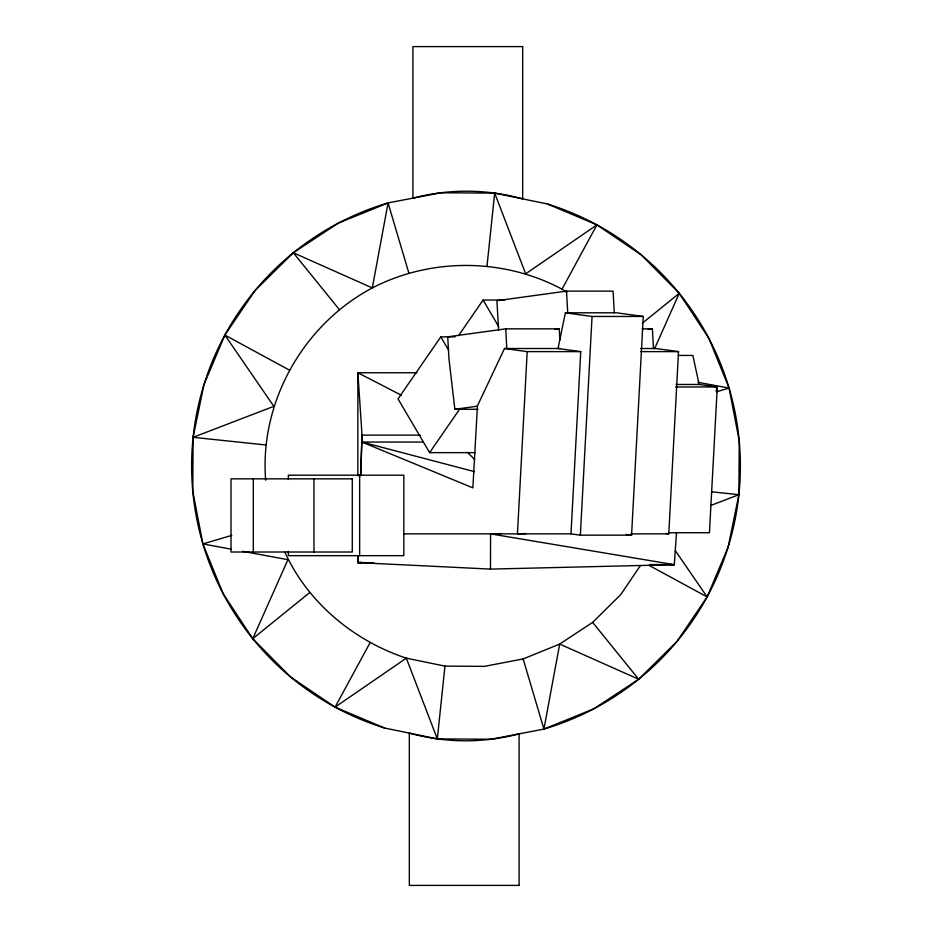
<?xml version="1.0" encoding="UTF-8"?>
<svg xmlns="http://www.w3.org/2000/svg" width="932" height="932" viewBox="0 0 932 932"><rect width="100%" height="100%" fill="white"/><g stroke="black" fill="none" stroke-linecap="round" stroke-linejoin="round"><path stroke-width="1.4" d="M676.516 532.463L674.302 564.687L490.477 569.102L490.57 533.873L500.752 533.57M265.655 480.19C259.399 402.158 303.343 324.441 372.311 287.93C431.143 257.523 503.583 258.001 562.008 289.165L566.679 292.333M357.865 555.67L357.748 562.602L490.477 569.102M360.754 475.192L362.024 435.116L357.865 372.753L417.07 372.753M360.614 475.786L362.024 435.116L420.227 435.116M357.981 555.67L357.748 562.602L373.72 562.707M422.942 442.059L361.896 442.048L472.873 487.855L477.44 405.863L504.48 348.51L527.197 351.632L517.435 533.873L526.126 533.57M570.978 533.873L580.753 351.632L558.023 348.51L565.386 312.803L616.611 312.803L643.278 316.461L631.57 535.154L580.356 535.154L570.978 533.873L403.836 533.873M580.356 535.154L592.053 316.461L565.386 312.803M631.011 533.873L668.768 533.861L678.531 351.632L655.813 348.51L640.645 348.51M369.992 642.835L335.077 707.132L406.329 658.167L444.972 666.112L437.318 738.89L491.106 739.239L543.927 729.092L593.754 708.833L638.676 679.242L676.958 641.449L707.132 596.923L728.043 547.364L738.89 494.682L739.239 440.894L729.092 388.073L708.833 338.246L679.242 293.324L641.449 255.042L596.923 224.868L547.364 203.957L494.682 193.11L440.894 192.761L388.073 202.908L338.246 223.167L293.324 252.758L255.042 290.551L224.868 335.077L203.957 384.636L193.11 437.318L192.761 491.106L202.908 543.927L223.167 593.754L252.758 638.676L290.551 676.958L335.077 707.132L384.636 728.043L437.318 738.89L406.329 658.167C353.81 640.762 307.688 602.596 284.738 551.861M487.028 265.888L494.682 193.11L525.671 273.833L596.923 224.868L562.008 289.165M408.857 273.064L388.073 202.908L372.311 287.93L293.324 252.758L339.365 309.622M592.635 622.378L638.676 679.242L559.689 644.07L523.143 658.936L543.927 729.092L559.689 644.07L592.635 622.378L620.7 594.663L640.459 565.514M716.079 391.16L717.279 386.966L699.14 384.473L676.131 384.473M654.625 348.615L679.242 293.324L642.439 323.113M455.037 336.86L440.813 336.86L398.034 398.884L429.617 452.649L475.145 452.649M458.521 335.671L483.091 300.046L504.76 300.046M429.617 452.649L459.523 409.288M309.622 592.635L252.758 638.676L287.93 559.689L242.588 551.29M710.638 505.528L738.89 494.682L711.768 491.828M231.8 535.376L202.908 543.927L231.252 549.181M716.708 391.743L729.092 388.073L697.917 382.295M523.143 658.936L484.407 666.368L444.972 666.112M614.281 312.803L613.07 291.122L566.505 291.122L496.931 300.698L498.573 330.382M559.887 340.087L559.258 328.845L505.715 328.845L447.721 336.825L448.944 358.622L454.863 409.288L478.023 409.288M555.018 329.427L559.258 328.845M648.124 329.439L652.388 328.845L653.483 348.51M454.863 409.288L476.998 406.247M360.626 562.427L357.748 562.602L362.094 562.45M592.053 316.461L643.278 316.461M642.206 328.845L652.388 328.845M504.48 348.51L560.353 348.51M527.197 351.632L580.753 351.632M640.703 351.632L678.531 351.632M678.31 355.43L692.86 355.43L699.14 384.473M675.572 386.966L717.279 386.966L709.45 532.743L669.188 532.743M649.616 564.524L674.302 564.687L490.57 533.873M668.535 564.291L674.302 564.687M265.888 444.972L193.11 437.318L273.833 406.329L224.868 335.077L289.165 369.992M666.031 533.488L668.768 533.861M626.269 534.432L631.57 535.154M361.896 442.048L474.493 471.65M401.471 395.308L357.865 372.753L357.865 475.833M649.138 565.433L707.132 596.923L675.304 550.614M467.573 452.404L474.714 459.569M483.091 300.046L498.771 326.748M440.813 336.86L448.618 350.152M566.505 291.122L567.716 312.803M505.715 328.845L506.81 348.51M359.647 475.192L359.647 555.67M313.956 478.85L313.956 552.012M288.361 479.502L288.361 475.192L403.836 475.192L403.836 555.67L288.361 555.67L288.361 551.36M253.318 478.85L253.318 552.012M547.364 203.957A274.392 274.392 0 0 1 543.927 729.092M384.636 728.043A274.392 274.392 0 0 1 388.073 202.908M522.666 46.6L412.911 46.6L412.911 198.143A210.061 210.061 0 0 1 522.666 198.877L522.666 46.6M352.284 478.85L231.008 478.85L231.008 552.012L352.284 552.012L352.284 478.85M519.089 885.4L409.334 885.4L409.334 733.123A210.061 210.061 0 0 0 519.089 733.857L519.089 885.4"/></g></svg>
